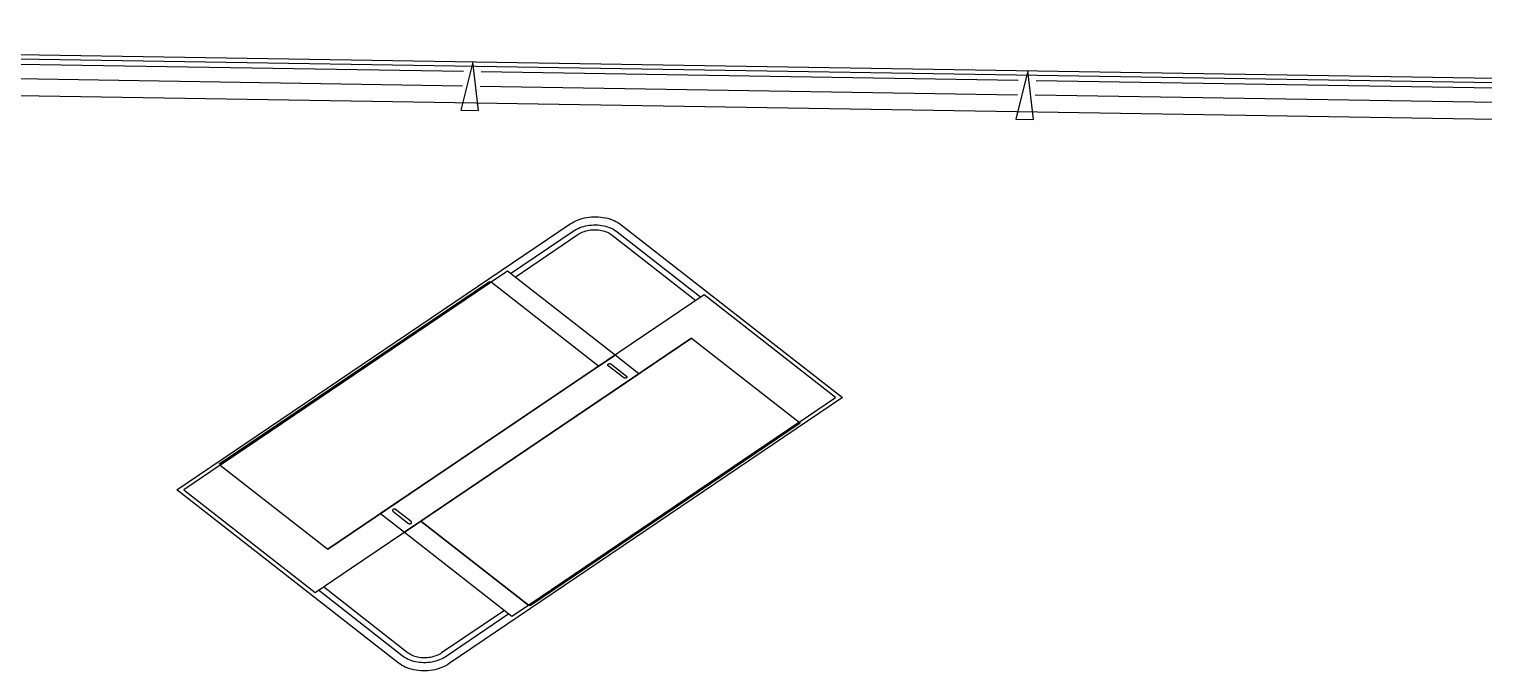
# Model space of a CAD drawing. Extents: x -68 to 264, y 51 to 115.
# Drawn here: x -28.994 to -25.308, y 85.839 to 87.465 of the extents above; entities that cross this region are included whole.
import ezdxf

# ---------------------------------------------------------------- set-up
doc = ezdxf.new("R2010")
doc.units = 0
doc.layers.get('0').update_dxf_attribs({"linetype": 'CONTINUOUS'})

msp = doc.modelspace()

# ---------------------------------------------------------------- linework, layer by layer
for p, q in [((-19.8589, 87.2532), (-33.0659, 87.465)), ((-32.3634, 87.4436), (-19.842, 87.2427)), ((-27.8692, 87.3817), (-27.9002, 87.2597)), ((-27.8552, 87.259), (-27.8692, 87.3817)), ((-20.7289, 87.163), (-32.209, 87.3472)), ((-27.8934, 87.3576), (-29.2541, 87.3794)), ((-26.4876, 87.335), (-27.8484, 87.3569)), ((-26.4634, 87.3591), (-26.4942, 87.2372)), ((-26.4492, 87.2364), (-26.4634, 87.3591)), ((-27.8959, 87.3209), (-29.2567, 87.3427)), ((-27.851, 87.3202), (-26.4901, 87.2983)), ((-25.0817, 87.3125), (-26.4426, 87.3343)), ((-25.0841, 87.2758), (-26.4451, 87.2976)), ((-27.9002, 87.2597), (-27.8552, 87.259)), ((-26.4942, 87.2372), (-26.4492, 87.2364)), ((-27.6181, 86.9743), (-27.6133, 86.977)), ((-27.6133, 86.977), (-27.6083, 86.9794)), ((-27.6083, 86.9794), (-27.603, 86.9817)), ((-27.603, 86.9817), (-27.5976, 86.9836)), ((-27.5976, 86.9836), (-27.5921, 86.9853)), ((-27.5921, 86.9853), (-27.5864, 86.9868)), ((-27.5864, 86.9868), (-27.5806, 86.9879)), ((-27.5806, 86.9879), (-27.5747, 86.9888)), ((-27.5747, 86.9888), (-27.5687, 86.9894)), ((-27.5687, 86.9894), (-27.5627, 86.9897)), ((-27.5627, 86.9897), (-27.5568, 86.9898)), ((-27.5568, 86.9898), (-27.5508, 86.9896)), ((-27.5508, 86.9896), (-27.5449, 86.989)), ((-27.5449, 86.989), (-27.539, 86.9882)), ((-27.539, 86.9882), (-27.5333, 86.9872)), ((-27.5333, 86.9872), (-27.5276, 86.9858)), ((-27.5276, 86.9858), (-27.5222, 86.9842)), ((-27.5222, 86.9842), (-27.5168, 86.9823)), ((-27.5168, 86.9823), (-27.5117, 86.9802)), ((-27.5117, 86.9802), (-27.5068, 86.9778)), ((-27.5068, 86.9778), (-27.5021, 86.9752)), ((-27.5021, 86.9752), (-27.4977, 86.9724)), ((-28.6191, 86.2983), (-27.6227, 86.9714)), ((-27.7739, 86.846), (-27.615, 86.9533)), ((-27.7625, 86.8371), (-27.6037, 86.9444)), ((-27.6227, 86.9714), (-27.6181, 86.9743)), ((-27.615, 86.9533), (-27.6111, 86.9558)), ((-27.6111, 86.9558), (-27.607, 86.9581)), ((-27.607, 86.9581), (-27.6026, 86.9602)), ((-27.6037, 86.9444), (-27.6006, 86.9464)), ((-27.6026, 86.9602), (-27.5981, 86.9621)), ((-27.6006, 86.9464), (-27.5974, 86.9482)), ((-27.5981, 86.9621), (-27.5934, 86.9638)), ((-27.5974, 86.9482), (-27.5939, 86.9499)), ((-27.5939, 86.9499), (-27.5904, 86.9514)), ((-27.5934, 86.9638), (-27.5886, 86.9653)), ((-27.5904, 86.9514), (-27.5867, 86.9527)), ((-27.5886, 86.9653), (-27.5837, 86.9665)), ((-27.5867, 86.9527), (-27.583, 86.9538)), ((-27.5837, 86.9665), (-27.5787, 86.9675)), ((-27.583, 86.9538), (-27.5791, 86.9548)), ((-27.5791, 86.9548), (-27.5752, 86.9556)), ((-27.5787, 86.9675), (-27.5736, 86.9683)), ((-27.5752, 86.9556), (-27.5712, 86.9562)), ((-27.5736, 86.9683), (-27.5685, 86.9688)), ((-27.5712, 86.9562), (-27.5671, 86.9566)), ((-27.5685, 86.9688), (-27.5634, 86.9691)), ((-27.5671, 86.9566), (-27.5631, 86.9568)), ((-27.5634, 86.9691), (-27.5582, 86.9691)), ((-27.5631, 86.9568), (-27.559, 86.9569)), ((-27.559, 86.9569), (-27.555, 86.9567)), ((-27.5582, 86.9691), (-27.553, 86.9689)), ((-27.555, 86.9567), (-27.551, 86.9564)), ((-27.553, 86.9689), (-27.5479, 86.9685)), ((-27.551, 86.9564), (-27.547, 86.9558)), ((-27.5479, 86.9685), (-27.5429, 86.9678)), ((-27.547, 86.9558), (-27.5431, 86.9551)), ((-27.5431, 86.9551), (-27.5393, 86.9542)), ((-27.5429, 86.9678), (-27.5379, 86.9669)), ((-27.5393, 86.9542), (-27.5356, 86.9531)), ((-27.5379, 86.9669), (-27.5331, 86.9657)), ((-27.5356, 86.9531), (-27.532, 86.9518)), ((-27.5331, 86.9657), (-27.5284, 86.9643)), ((-27.532, 86.9518), (-27.5285, 86.9504)), ((-27.5285, 86.9504), (-27.5252, 86.9488)), ((-27.5284, 86.9643), (-27.5238, 86.9627)), ((-27.5252, 86.9488), (-27.522, 86.947)), ((-27.5238, 86.9627), (-27.5193, 86.9608)), ((-27.522, 86.947), (-27.519, 86.9451)), ((-27.5193, 86.9608), (-27.5151, 86.9588)), ((-27.519, 86.9451), (-27.5162, 86.943)), ((-27.5162, 86.943), (-27.3045, 86.7778)), ((-27.5151, 86.9588), (-27.5111, 86.9565)), ((-27.5111, 86.9565), (-27.5072, 86.9541)), ((-27.5072, 86.9541), (-27.5037, 86.9515)), ((-27.5037, 86.9515), (-27.292, 86.7862)), ((-27.4977, 86.9724), (-27.4935, 86.9693)), ((-27.4935, 86.9693), (-26.9331, 86.5317)), ((-27.7814, 86.8519), (-27.8232, 86.8237)), ((-27.5093, 86.6393), (-27.7814, 86.8519)), ((-28.5118, 86.3635), (-27.8274, 86.8258)), ((-27.8232, 86.8237), (-28.5092, 86.3603)), ((-27.824, 86.8231), (-28.5084, 86.3608)), ((-27.2836, 86.7919), (-28.2371, 86.1474)), ((-27.8274, 86.8258), (-27.824, 86.8231)), ((-27.5662, 86.6229), (-27.8232, 86.8237)), ((-26.9509, 86.532), (-27.2836, 86.7919)), ((-28.1766, 86.1001), (-27.3151, 86.6825)), ((-27.3151, 86.6825), (-28.0009, 86.2189)), ((-27.3151, 86.6825), (-27.0428, 86.4698)), ((-28.2371, 86.1474), (-27.5511, 86.6111)), ((-27.5093, 86.6393), (-28.1032, 86.2379)), ((-27.5511, 86.6111), (-27.5662, 86.6229)), ((-27.5511, 86.6111), (-27.5093, 86.6393)), ((-27.5275, 86.6148), (-27.5274, 86.6153)), ((-27.5275, 86.6143), (-27.5275, 86.6148)), ((-27.5273, 86.6138), (-27.5275, 86.6143)), ((-27.5274, 86.6153), (-27.5272, 86.6158)), ((-27.5271, 86.6133), (-27.5273, 86.6138)), ((-27.5272, 86.6158), (-27.5269, 86.6162)), ((-27.5268, 86.6128), (-27.5271, 86.6133)), ((-27.5269, 86.6162), (-27.5265, 86.6167)), ((-27.5263, 86.6124), (-27.5268, 86.6128)), ((-27.5265, 86.6167), (-27.526, 86.6171)), ((-27.487, 86.5817), (-27.5263, 86.6124)), ((-27.526, 86.6171), (-27.5254, 86.6174)), ((-27.5254, 86.6174), (-27.5248, 86.6176)), ((-27.5248, 86.6176), (-27.5242, 86.6178)), ((-27.5242, 86.6178), (-27.5235, 86.6179)), ((-27.5235, 86.6179), (-27.5227, 86.618)), ((-27.5227, 86.618), (-27.522, 86.6179)), ((-27.522, 86.6179), (-27.5214, 86.6178)), ((-27.5214, 86.6178), (-27.5207, 86.6176)), ((-27.5207, 86.6176), (-27.5201, 86.6173)), ((-27.5201, 86.6173), (-27.5196, 86.617)), ((-27.5196, 86.617), (-27.4803, 86.5862)), ((-27.4488, 86.5921), (-27.5093, 86.6393)), ((-28.0427, 86.1906), (-27.4488, 86.5921)), ((-27.4865, 86.5814), (-27.487, 86.5817)), ((-27.4859, 86.5811), (-27.4865, 86.5814)), ((-27.4853, 86.5809), (-27.4859, 86.5811)), ((-27.4846, 86.5808), (-27.4853, 86.5809)), ((-27.4839, 86.5807), (-27.4846, 86.5808)), ((-27.4832, 86.5807), (-27.4839, 86.5807)), ((-27.4825, 86.5808), (-27.4832, 86.5807)), ((-27.4818, 86.581), (-27.4825, 86.5808)), ((-27.4812, 86.5813), (-27.4818, 86.581)), ((-27.4806, 86.5816), (-27.4812, 86.5813)), ((-27.4801, 86.582), (-27.4806, 86.5816)), ((-27.4803, 86.5862), (-27.4799, 86.5858)), ((-27.4797, 86.5824), (-27.4801, 86.582)), ((-27.4799, 86.5858), (-27.4795, 86.5854)), ((-27.4794, 86.5829), (-27.4797, 86.5824)), ((-27.4795, 86.5854), (-27.4793, 86.5849)), ((-27.4792, 86.5834), (-27.4794, 86.5829)), ((-27.4793, 86.5849), (-27.4792, 86.5844)), ((-27.4792, 86.5844), (-27.4792, 86.5839)), ((-27.4792, 86.5839), (-27.4792, 86.5834)), ((-26.9331, 86.5317), (-27.9294, 85.8578)), ((-27.0428, 86.4698), (-26.9509, 86.532)), ((-27.7286, 86.006), (-27.0428, 86.4698)), ((-27.7278, 86.0066), (-27.0436, 86.4693)), ((-27.0402, 86.4666), (-27.7244, 86.0039)), ((-27.0436, 86.4693), (-27.0402, 86.4666)), ((-28.5092, 86.3603), (-28.6013, 86.2981)), ((-28.5084, 86.3608), (-28.5118, 86.3635)), ((-28.5092, 86.3603), (-28.2371, 86.1474)), ((-28.0588, 85.8599), (-28.6191, 86.2983)), ((-28.6013, 86.2981), (-28.2687, 86.0378)), ((-28.1032, 86.2379), (-28.0427, 86.1906)), ((-28.0726, 86.2471), (-28.0728, 86.2467)), ((-28.0728, 86.2467), (-28.0728, 86.2461)), ((-28.0728, 86.2461), (-28.0728, 86.2456)), ((-28.0728, 86.2456), (-28.0727, 86.2451)), ((-28.0727, 86.2451), (-28.0725, 86.2446)), ((-28.0723, 86.2476), (-28.0726, 86.2471)), ((-28.0725, 86.2446), (-28.0721, 86.2442)), ((-28.0719, 86.2481), (-28.0723, 86.2476)), ((-28.0721, 86.2442), (-28.0717, 86.2438)), ((-28.0714, 86.2484), (-28.0719, 86.2481)), ((-28.0717, 86.2438), (-28.0324, 86.2131)), ((-28.0708, 86.2488), (-28.0714, 86.2484)), ((-28.0702, 86.249), (-28.0708, 86.2488)), ((-28.0695, 86.2492), (-28.0702, 86.249)), ((-28.0688, 86.2493), (-28.0695, 86.2492)), ((-28.0681, 86.2493), (-28.0688, 86.2493)), ((-28.0674, 86.2493), (-28.0681, 86.2493)), ((-28.0667, 86.2492), (-28.0674, 86.2493)), ((-28.0661, 86.249), (-28.0667, 86.2492)), ((-28.0655, 86.2487), (-28.0661, 86.249)), ((-28.065, 86.2483), (-28.0655, 86.2487)), ((-28.0257, 86.2176), (-28.065, 86.2483)), ((-28.0009, 86.2189), (-28.0427, 86.1906)), ((-28.0324, 86.2131), (-28.0319, 86.2127)), ((-28.0319, 86.2127), (-28.0313, 86.2124)), ((-28.0313, 86.2124), (-28.0306, 86.2122)), ((-28.0306, 86.2122), (-28.03, 86.2121)), ((-28.03, 86.2121), (-28.0293, 86.212)), ((-28.0293, 86.212), (-28.0286, 86.2121)), ((-28.0286, 86.2121), (-28.0279, 86.2122)), ((-28.0279, 86.2122), (-28.0272, 86.2124)), ((-28.0272, 86.2124), (-28.0266, 86.2126)), ((-28.0266, 86.2126), (-28.026, 86.213)), ((-28.026, 86.213), (-28.0255, 86.2133)), ((-28.0253, 86.2172), (-28.0257, 86.2176)), ((-28.0255, 86.2133), (-28.0251, 86.2138)), ((-28.0249, 86.2167), (-28.0253, 86.2172)), ((-28.0251, 86.2138), (-28.0248, 86.2142)), ((-28.0247, 86.2163), (-28.0249, 86.2167)), ((-28.0248, 86.2142), (-28.0246, 86.2147)), ((-28.0245, 86.2158), (-28.0247, 86.2163)), ((-28.0246, 86.2147), (-28.0245, 86.2152)), ((-28.0245, 86.2152), (-28.0245, 86.2158)), ((-27.7286, 86.006), (-28.0009, 86.2189)), ((-28.0009, 86.2189), (-27.9857, 86.2071)), ((-27.9857, 86.2071), (-27.7286, 86.006)), ((-28.0427, 86.1906), (-27.7704, 85.9777)), ((-28.2687, 86.0378), (-28.1766, 86.1001)), ((-28.0486, 85.8778), (-28.2604, 86.0435)), ((-28.0361, 85.8863), (-28.2478, 86.052)), ((-27.7894, 85.9925), (-27.9484, 85.8849)), ((-27.778, 85.9836), (-27.9371, 85.876)), ((-27.7704, 85.9777), (-27.7286, 86.006)), ((-27.7244, 86.0039), (-27.7278, 86.0066)), ((-28.045, 85.8752), (-28.0486, 85.8778)), ((-28.0412, 85.8728), (-28.045, 85.8752)), ((-28.0372, 85.8705), (-28.0412, 85.8728)), ((-28.0329, 85.8685), (-28.0372, 85.8705)), ((-28.0332, 85.8843), (-28.0361, 85.8863)), ((-28.0302, 85.8823), (-28.0332, 85.8843)), ((-28.0271, 85.8806), (-28.0302, 85.8823)), ((-28.0237, 85.879), (-28.0271, 85.8806)), ((-28.0202, 85.8775), (-28.0237, 85.879)), ((-28.0166, 85.8762), (-28.0202, 85.8775)), ((-28.0129, 85.8751), (-28.0166, 85.8762)), ((-28.0091, 85.8742), (-28.0129, 85.8751)), ((-28.0052, 85.8735), (-28.0091, 85.8742)), ((-28.0012, 85.8729), (-28.0052, 85.8735)), ((-27.9972, 85.8726), (-28.0012, 85.8729)), ((-27.9932, 85.8724), (-27.9972, 85.8726)), ((-27.9891, 85.8725), (-27.9932, 85.8724)), ((-27.985, 85.8727), (-27.9891, 85.8725)), ((-27.981, 85.8731), (-27.985, 85.8727)), ((-27.977, 85.8737), (-27.981, 85.8731)), ((-27.9731, 85.8745), (-27.977, 85.8737)), ((-27.9692, 85.8755), (-27.9731, 85.8745)), ((-27.9654, 85.8766), (-27.9692, 85.8755)), ((-27.9617, 85.878), (-27.9654, 85.8766)), ((-27.9582, 85.8795), (-27.9617, 85.878)), ((-27.9548, 85.8811), (-27.9582, 85.8795)), ((-27.9515, 85.8829), (-27.9548, 85.8811)), ((-27.9495, 85.8691), (-27.954, 85.8672)), ((-27.9484, 85.8849), (-27.9515, 85.8829)), ((-27.9452, 85.8712), (-27.9495, 85.8691)), ((-27.941, 85.8735), (-27.9452, 85.8712)), ((-27.9371, 85.876), (-27.941, 85.8735)), ((-28.0546, 85.8569), (-28.0588, 85.8599)), ((-28.0502, 85.854), (-28.0546, 85.8569)), ((-28.0455, 85.8514), (-28.0502, 85.854)), ((-28.0406, 85.849), (-28.0455, 85.8514)), ((-28.0354, 85.8469), (-28.0406, 85.849)), ((-28.0301, 85.845), (-28.0354, 85.8469)), ((-28.0285, 85.8666), (-28.0329, 85.8685)), ((-28.0246, 85.8434), (-28.0301, 85.845)), ((-28.0239, 85.865), (-28.0285, 85.8666)), ((-28.019, 85.842), (-28.0246, 85.8434)), ((-28.0192, 85.8636), (-28.0239, 85.865)), ((-28.0143, 85.8624), (-28.0192, 85.8636)), ((-28.0132, 85.841), (-28.019, 85.842)), ((-28.0093, 85.8615), (-28.0143, 85.8624)), ((-28.0074, 85.8402), (-28.0132, 85.841)), ((-28.0043, 85.8608), (-28.0093, 85.8615)), ((-28.0014, 85.8396), (-28.0074, 85.8402)), ((-27.9992, 85.8603), (-28.0043, 85.8608)), ((-27.9955, 85.8394), (-28.0014, 85.8396)), ((-27.994, 85.8601), (-27.9992, 85.8603)), ((-27.9895, 85.8394), (-27.9955, 85.8394)), ((-27.9888, 85.8602), (-27.994, 85.8601)), ((-27.9835, 85.8398), (-27.9895, 85.8394)), ((-27.9837, 85.8605), (-27.9888, 85.8602)), ((-27.9785, 85.861), (-27.9837, 85.8605)), ((-27.9775, 85.8404), (-27.9835, 85.8398)), ((-27.9735, 85.8618), (-27.9785, 85.861)), ((-27.9716, 85.8413), (-27.9775, 85.8404)), ((-27.9684, 85.8628), (-27.9735, 85.8618)), ((-27.9658, 85.8425), (-27.9716, 85.8413)), ((-27.9635, 85.864), (-27.9684, 85.8628)), ((-27.9601, 85.8439), (-27.9658, 85.8425)), ((-27.9587, 85.8655), (-27.9635, 85.864)), ((-27.9545, 85.8456), (-27.9601, 85.8439)), ((-27.954, 85.8672), (-27.9587, 85.8655)), ((-27.9491, 85.8476), (-27.9545, 85.8456)), ((-27.9438, 85.8498), (-27.9491, 85.8476)), ((-27.9388, 85.8522), (-27.9438, 85.8498)), ((-27.934, 85.8549), (-27.9388, 85.8522)), ((-27.9294, 85.8578), (-27.934, 85.8549))]:
    msp.add_line(p, q)

doc.saveas('drawing.dxf')
